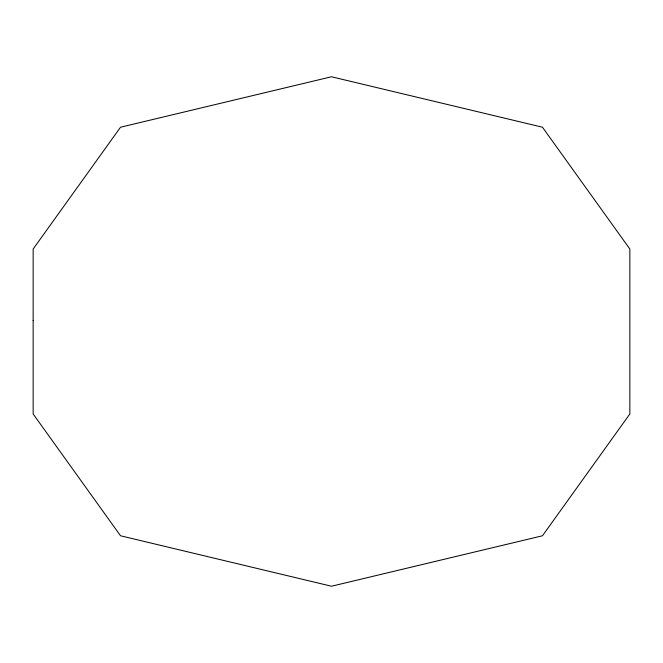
<?xml version="1.0" encoding="UTF-8"?>
<svg xmlns="http://www.w3.org/2000/svg" width="663" height="663" viewBox="0 0 663 663"><rect width="100%" height="100%" fill="white"/><g stroke="black" fill="none" stroke-linecap="round" stroke-linejoin="round"><path stroke-width="0.99" d="M33.15 320.386L33.15 413.977L120.533 535.779L331.5 586.233L542.467 535.779L629.85 413.977L629.85 249.023L542.467 127.221L331.5 76.767L120.533 127.221L33.15 249.023L33.15 320.386"/></g></svg>
